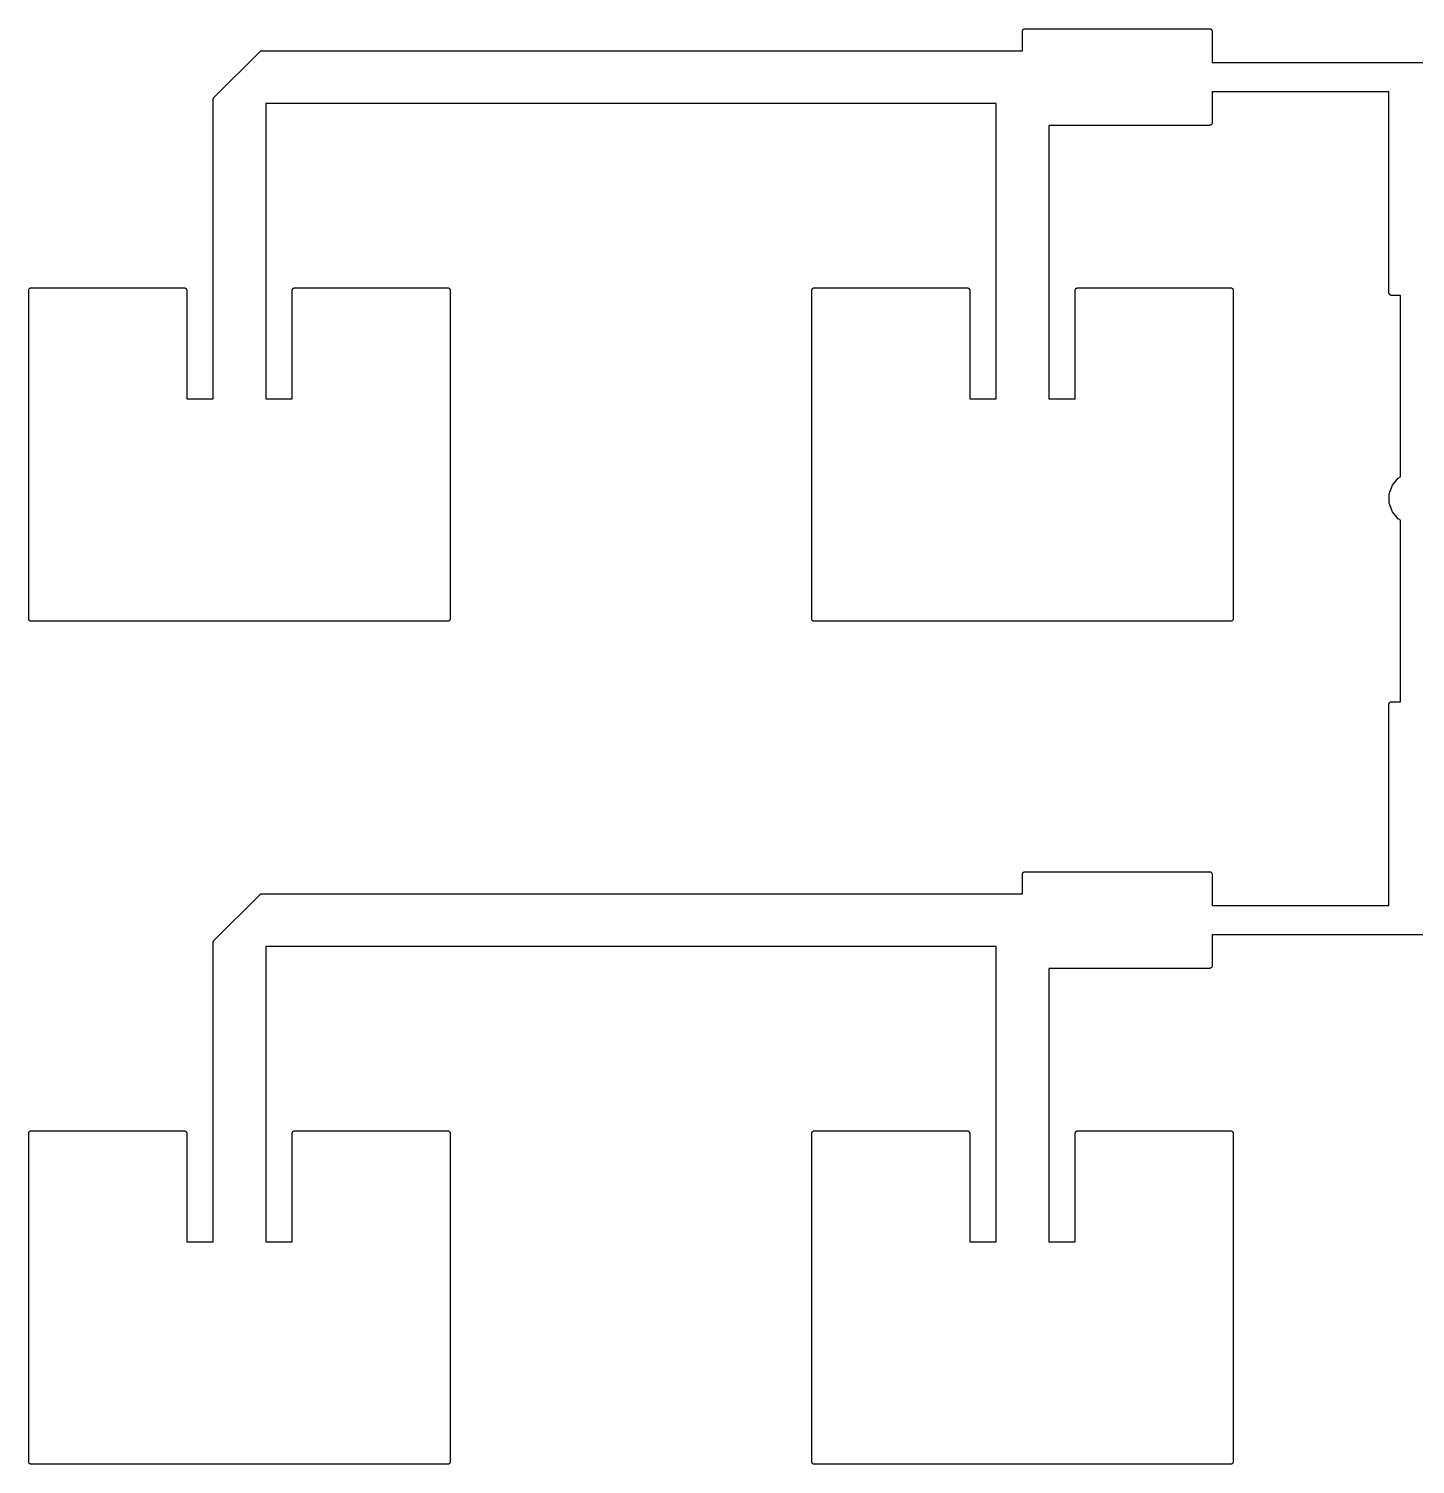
# Model space of a CAD drawing. Extents: x -13.2 to 13.2, y -9.2 to 4.5.
# Drawn here: x -13.16 to 0, y -9.16 to 4.46 of the extents above; entities that cross this region are included whole.
import ezdxf

# ---------------------------------------------------------------- set-up
doc = ezdxf.new("R2010")
doc.units = 0
doc.header["$MEASUREMENT"] = 0
doc.layers.add('BLACK', color=7, linetype='CONTINUOUS')

msp = doc.modelspace()

# ---------------------------------------------------------------- linework, layer by layer
at = {"layer": 'BLACK'}
for p, q in [((-3.7273, 4.4335), (-3.72692, 4.43565)), ((-3.7273, 4.25123), (-3.7273, 4.4335)), ((-3.72692, 4.43784), (-3.72617, 4.4399)), ((-3.72692, 4.43565), (-3.72692, 4.43784)), ((-3.72617, 4.4399), (-3.72579, 4.44205)), ((-3.72579, 4.44205), (-3.7247, 4.44394)), ((-3.7247, 4.44394), (-3.72395, 4.446)), ((-3.72395, 4.446), (-3.72254, 4.44768)), ((-3.72254, 4.44768), (-3.72145, 4.44957)), ((-3.72145, 4.44957), (-3.71978, 4.45098)), ((-3.71978, 4.45098), (-3.71837, 4.45265)), ((-3.71837, 4.45265), (-3.71648, 4.45374)), ((-3.71648, 4.45374), (-3.7148, 4.45515)), ((-3.7148, 4.45515), (-3.71274, 4.4559)), ((-3.71274, 4.4559), (-3.71085, 4.45699)), ((-3.71085, 4.45699), (-3.7087, 4.45737)), ((-3.7087, 4.45737), (-3.70664, 4.45812)), ((-3.70664, 4.45812), (-3.70445, 4.45812)), ((-3.70445, 4.45812), (-3.7023, 4.4585)), ((-3.7023, 4.4585), (-1.9528, 4.4585)), ((-1.9528, 4.4585), (-1.95064, 4.45812)), ((-1.95064, 4.45812), (-1.94846, 4.45812)), ((-1.94846, 4.45812), (-1.9464, 4.45737)), ((-1.9464, 4.45737), (-1.94425, 4.45699)), ((-1.94425, 4.45699), (-1.94236, 4.4559)), ((-1.94236, 4.4559), (-1.9403, 4.45515)), ((-1.9403, 4.45515), (-1.93862, 4.45374)), ((-1.93862, 4.45374), (-1.93673, 4.45265)), ((-1.93673, 4.45265), (-1.93532, 4.45098)), ((-1.93532, 4.45098), (-1.93365, 4.44957)), ((-1.93365, 4.44957), (-1.93256, 4.44768)), ((-1.93256, 4.44768), (-1.93115, 4.446)), ((-1.93115, 4.446), (-1.9304, 4.44394)), ((-1.9304, 4.44394), (-1.92931, 4.44205)), ((-1.92931, 4.44205), (-1.92893, 4.4399)), ((-1.92893, 4.4399), (-1.92818, 4.43784)), ((-1.92818, 4.43784), (-1.92818, 4.43565)), ((-1.92818, 4.43565), (-1.9278, 4.4335)), ((-1.9278, 4.4335), (-1.9278, 4.14023)), ((-11.4, 3.80482), (-10.9621, 4.24268)), ((-10.9621, 4.24268), (-10.9612, 4.24331)), ((-10.9612, 4.24331), (-10.9605, 4.24415)), ((-10.9605, 4.24415), (-10.9577, 4.24578)), ((-10.9577, 4.24578), (-10.955, 4.24766)), ((-10.955, 4.24766), (-10.9539, 4.24794)), ((-10.9539, 4.24794), (-10.953, 4.24849)), ((-10.953, 4.24849), (-10.9498, 4.24906)), ((-10.9498, 4.24906), (-10.9466, 4.24991)), ((-10.9466, 4.24991), (-10.9455, 4.24981)), ((-10.9455, 4.24981), (-10.9444, 4.25)), ((-10.9444, 4.25), (-3.72853, 4.25)), ((-3.72853, 4.25), (-3.72741, 4.25011)), ((-3.72741, 4.25011), (-3.7273, 4.25123)), ((-1.9278, 4.14023), (-1.92769, 4.13911)), ((-1.92769, 4.13911), (-1.92657, 4.139)), ((-1.92657, 4.139), (1.92657, 4.139)), ((-1.92769, 3.86089), (-1.9278, 3.85977)), ((-1.9278, 3.85977), (-1.9278, 3.5665)), ((-1.92657, 3.861), (-1.92769, 3.86089)), ((-0.25123, 3.861), (-1.92657, 3.861)), ((-0.25011, 3.86089), (-0.25123, 3.861)), ((-0.25, 3.85977), (-0.25011, 3.86089)), ((-0.25, 1.9528), (-0.25, 3.85977)), ((-11.4073, 3.78714), (-11.4071, 3.78823)), ((-11.4073, 0.94623), (-11.4073, 3.78714)), ((-11.4072, 3.78932), (-11.4064, 3.79248)), ((-11.4071, 3.78823), (-11.4072, 3.78932)), ((-11.4064, 3.79248), (-11.4058, 3.79569)), ((-11.4058, 3.79569), (-11.4052, 3.79665)), ((-11.4052, 3.79665), (-11.405, 3.79771)), ((-11.405, 3.79771), (-11.4031, 3.80039)), ((-11.4031, 3.80039), (-11.4015, 3.80321)), ((-11.4015, 3.80321), (-11.4006, 3.80392)), ((-11.4006, 3.80392), (-11.4, 3.80482)), ((-10.9071, 3.74989), (-10.9072, 3.74877)), ((-10.9072, 3.74877), (-10.9072, 0.94623)), ((-10.906, 3.75), (-10.9071, 3.74989)), ((-3.97843, 3.75), (-10.906, 3.75)), ((-3.97731, 3.74989), (-3.97843, 3.75)), ((-3.9772, 3.74877), (-3.97731, 3.74989)), ((-3.9772, 0.94623), (-3.9772, 3.74877)), ((-1.9464, 3.54263), (-1.94846, 3.54188)), ((-1.94425, 3.54301), (-1.9464, 3.54263)), ((-1.94236, 3.5441), (-1.94425, 3.54301)), ((-1.9403, 3.54485), (-1.94236, 3.5441)), ((-1.93862, 3.54626), (-1.9403, 3.54485)), ((-1.93673, 3.54735), (-1.93862, 3.54626)), ((-1.93532, 3.54902), (-1.93673, 3.54735)), ((-1.93365, 3.55043), (-1.93532, 3.54902)), ((-1.93256, 3.55232), (-1.93365, 3.55043)), ((-1.93115, 3.554), (-1.93256, 3.55232)), ((-1.9304, 3.55606), (-1.93115, 3.554)), ((-1.92931, 3.55795), (-1.9304, 3.55606)), ((-1.92893, 3.5601), (-1.92931, 3.55795)), ((-1.92818, 3.56216), (-1.92893, 3.5601)), ((-1.9278, 3.5665), (-1.92818, 3.56434)), ((-1.92818, 3.56434), (-1.92818, 3.56216)), ((-3.47719, 3.54139), (-3.4773, 3.54027)), ((-3.4773, 3.54027), (-3.4773, 0.94623)), ((-3.47607, 3.5415), (-3.47719, 3.54139)), ((-1.9528, 3.5415), (-3.47607, 3.5415)), ((-1.95064, 3.54188), (-1.9528, 3.5415)), ((-1.94846, 3.54188), (-1.95064, 3.54188)), ((-13.1573, 1.975), (-13.1569, 1.97715)), ((-13.1573, -1.14), (-13.1573, 1.975)), ((-13.1569, 1.97934), (-13.1562, 1.9814)), ((-13.1569, 1.97715), (-13.1569, 1.97934)), ((-13.1562, 1.9814), (-13.1558, 1.98355)), ((-13.1558, 1.98355), (-13.1547, 1.98544)), ((-13.1547, 1.98544), (-13.154, 1.9875)), ((-13.154, 1.9875), (-13.1525, 1.98918)), ((-13.1525, 1.98918), (-13.1515, 1.99107)), ((-13.1515, 1.99107), (-13.1498, 1.99248)), ((-13.1498, 1.99248), (-13.1484, 1.99415)), ((-13.1484, 1.99415), (-13.1465, 1.99524)), ((-13.1465, 1.99524), (-13.1448, 1.99665)), ((-13.1448, 1.99665), (-13.1427, 1.9974)), ((-13.1427, 1.9974), (-13.1409, 1.99849)), ((-13.1409, 1.99849), (-13.1387, 1.99887)), ((-13.1387, 1.99887), (-13.1366, 1.99962)), ((-13.1366, 1.99962), (-13.1345, 1.99962)), ((-13.1345, 1.99962), (-13.1323, 2)), ((-13.1323, 2), (-11.6823, 2)), ((-11.6823, 2), (-11.6801, 1.99962)), ((-11.6801, 1.99962), (-11.678, 1.99962)), ((-11.678, 1.99962), (-11.6759, 1.99887)), ((-11.6759, 1.99887), (-11.6737, 1.99849)), ((-11.6737, 1.99849), (-11.6719, 1.9974)), ((-11.6719, 1.9974), (-11.6698, 1.99665)), ((-11.6698, 1.99665), (-11.6681, 1.99524)), ((-11.6681, 1.99524), (-11.6662, 1.99415)), ((-11.6662, 1.99415), (-11.6648, 1.99248)), ((-11.6648, 1.99248), (-11.6631, 1.99107)), ((-11.6631, 1.99107), (-11.6621, 1.98918)), ((-11.6621, 1.98918), (-11.6606, 1.9875)), ((-11.6606, 1.9875), (-11.6599, 1.98544)), ((-11.6599, 1.98544), (-11.6588, 1.98355)), ((-11.6588, 1.98355), (-11.6584, 1.9814)), ((-11.6584, 1.9814), (-11.6577, 1.97934)), ((-11.6577, 1.97934), (-11.6577, 1.97715)), ((-11.6577, 1.97715), (-11.6573, 1.975)), ((-11.6573, 1.975), (-11.6573, 0.94623)), ((-10.6572, 1.975), (-10.6568, 1.97715)), ((-10.6572, 0.94623), (-10.6572, 1.975)), ((-10.6568, 1.97934), (-10.6561, 1.9814)), ((-10.6568, 1.97715), (-10.6568, 1.97934)), ((-10.6561, 1.9814), (-10.6557, 1.98355)), ((-10.6557, 1.98355), (-10.6546, 1.98544)), ((-10.6546, 1.98544), (-10.6539, 1.9875)), ((-10.6539, 1.9875), (-10.6524, 1.98918)), ((-10.6524, 1.98918), (-10.6514, 1.99107)), ((-10.6514, 1.99107), (-10.6497, 1.99248)), ((-10.6497, 1.99248), (-10.6483, 1.99415)), ((-10.6483, 1.99415), (-10.6464, 1.99524)), ((-10.6464, 1.99524), (-10.6447, 1.99665)), ((-10.6447, 1.99665), (-10.6426, 1.9974)), ((-10.6426, 1.9974), (-10.6408, 1.99849)), ((-10.6408, 1.99849), (-10.6386, 1.99887)), ((-10.6386, 1.99887), (-10.6365, 1.99962)), ((-10.6365, 1.99962), (-10.6344, 1.99962)), ((-10.6344, 1.99962), (-10.6322, 2)), ((-10.6322, 2), (-9.1823, 2)), ((-9.1823, 2), (-9.18014, 1.99962)), ((-9.18014, 1.99962), (-9.17796, 1.99962)), ((-9.17796, 1.99962), (-9.1759, 1.99887)), ((-9.1759, 1.99887), (-9.17375, 1.99849)), ((-9.17375, 1.99849), (-9.17186, 1.9974)), ((-9.17186, 1.9974), (-9.1698, 1.99665)), ((-9.1698, 1.99665), (-9.16812, 1.99524)), ((-9.16812, 1.99524), (-9.16623, 1.99415)), ((-9.16623, 1.99415), (-9.16482, 1.99248)), ((-9.16482, 1.99248), (-9.16315, 1.99107)), ((-9.16315, 1.99107), (-9.16206, 1.98918)), ((-9.16206, 1.98918), (-9.16065, 1.9875)), ((-9.16065, 1.9875), (-9.1599, 1.98544)), ((-9.1599, 1.98544), (-9.15881, 1.98355)), ((-9.15881, 1.98355), (-9.15843, 1.9814)), ((-9.15843, 1.9814), (-9.15768, 1.97934)), ((-9.15768, 1.97934), (-9.15768, 1.97715)), ((-9.15768, 1.97715), (-9.1573, 1.975)), ((-9.1573, 1.975), (-9.1573, -1.14)), ((-5.7272, 1.975), (-5.72682, 1.97715)), ((-5.7272, -1.14), (-5.7272, 1.975)), ((-5.72682, 1.97934), (-5.72607, 1.9814)), ((-5.72682, 1.97715), (-5.72682, 1.97934)), ((-5.72607, 1.9814), (-5.72569, 1.98355)), ((-5.72569, 1.98355), (-5.7246, 1.98544)), ((-5.7246, 1.98544), (-5.72385, 1.9875)), ((-5.72385, 1.9875), (-5.72244, 1.98918)), ((-5.72244, 1.98918), (-5.72135, 1.99107)), ((-5.72135, 1.99107), (-5.71968, 1.99248)), ((-5.71968, 1.99248), (-5.71827, 1.99415)), ((-5.71827, 1.99415), (-5.71638, 1.99524)), ((-5.71638, 1.99524), (-5.7147, 1.99665)), ((-5.7147, 1.99665), (-5.71264, 1.9974)), ((-5.71264, 1.9974), (-5.71075, 1.99849)), ((-5.71075, 1.99849), (-5.7086, 1.99887)), ((-5.7086, 1.99887), (-5.70654, 1.99962)), ((-5.70654, 1.99962), (-5.70435, 1.99962)), ((-5.70435, 1.99962), (-5.7022, 2)), ((-5.7022, 2), (-4.2522, 2)), ((-4.2522, 2), (-4.25005, 1.99962)), ((-4.25005, 1.99962), (-4.24786, 1.99962)), ((-4.24786, 1.99962), (-4.2458, 1.99887)), ((-4.2458, 1.99887), (-4.24365, 1.99849)), ((-4.24365, 1.99849), (-4.24176, 1.9974)), ((-4.24176, 1.9974), (-4.2397, 1.99665)), ((-4.2397, 1.99665), (-4.23802, 1.99524)), ((-4.23802, 1.99524), (-4.23613, 1.99415)), ((-4.23613, 1.99415), (-4.23472, 1.99248)), ((-4.23472, 1.99248), (-4.23305, 1.99107)), ((-4.23305, 1.99107), (-4.23196, 1.98918)), ((-4.23196, 1.98918), (-4.23055, 1.9875)), ((-4.23055, 1.9875), (-4.2298, 1.98544)), ((-4.2298, 1.98544), (-4.22871, 1.98355)), ((-4.22871, 1.98355), (-4.22833, 1.9814)), ((-4.22833, 1.9814), (-4.22758, 1.97934)), ((-4.22758, 1.97934), (-4.22758, 1.97715)), ((-4.22758, 1.97715), (-4.2272, 1.975)), ((-4.2272, 1.975), (-4.2272, 0.94623)), ((-3.2273, 1.975), (-3.22692, 1.97715)), ((-3.2273, 0.94623), (-3.2273, 1.975)), ((-3.22692, 1.97934), (-3.22617, 1.9814)), ((-3.22692, 1.97715), (-3.22692, 1.97934)), ((-3.22617, 1.9814), (-3.22579, 1.98355)), ((-3.22579, 1.98355), (-3.2247, 1.98544)), ((-3.2247, 1.98544), (-3.22395, 1.9875)), ((-3.22395, 1.9875), (-3.22254, 1.98918)), ((-3.22254, 1.98918), (-3.22145, 1.99107)), ((-3.22145, 1.99107), (-3.21978, 1.99248)), ((-3.21978, 1.99248), (-3.21837, 1.99415)), ((-3.21837, 1.99415), (-3.21648, 1.99524)), ((-3.21648, 1.99524), (-3.2148, 1.99665)), ((-3.2148, 1.99665), (-3.21274, 1.9974)), ((-3.21274, 1.9974), (-3.21085, 1.99849)), ((-3.21085, 1.99849), (-3.2087, 1.99887)), ((-3.2087, 1.99887), (-3.20664, 1.99962)), ((-3.20664, 1.99962), (-3.20445, 1.99962)), ((-3.20445, 1.99962), (-3.2023, 2)), ((-3.2023, 2), (-1.7522, 2)), ((-1.7522, 2), (-1.75004, 1.99962)), ((-1.75004, 1.99962), (-1.74786, 1.99962)), ((-1.74786, 1.99962), (-1.7458, 1.99887)), ((-1.7458, 1.99887), (-1.74365, 1.99849)), ((-1.74365, 1.99849), (-1.74176, 1.9974)), ((-1.74176, 1.9974), (-1.7397, 1.99665)), ((-1.7397, 1.99665), (-1.73802, 1.99524)), ((-1.73802, 1.99524), (-1.73613, 1.99415)), ((-1.73613, 1.99415), (-1.73472, 1.99248)), ((-1.73472, 1.99248), (-1.73305, 1.99107)), ((-1.73305, 1.99107), (-1.73196, 1.98918)), ((-1.73196, 1.98918), (-1.73055, 1.9875)), ((-1.73055, 1.9875), (-1.7298, 1.98544)), ((-1.7298, 1.98544), (-1.72871, 1.98355)), ((-1.72871, 1.98355), (-1.72833, 1.9814)), ((-1.72833, 1.9814), (-1.72758, 1.97934)), ((-1.72758, 1.97934), (-1.72758, 1.97715)), ((-1.72758, 1.97715), (-1.7272, 1.975)), ((-1.7272, 1.975), (-1.7272, -1.14)), ((-0.24962, 1.95064), (-0.25, 1.9528)), ((-0.24962, 1.94846), (-0.24962, 1.95064)), ((-0.248872, 1.9464), (-0.24962, 1.94846)), ((-0.248492, 1.94425), (-0.248872, 1.9464)), ((-0.247399, 1.94236), (-0.248492, 1.94425)), ((-0.246651, 1.9403), (-0.247399, 1.94236)), ((-0.245244, 1.93862), (-0.246651, 1.9403)), ((-0.244151, 1.93673), (-0.245244, 1.93862)), ((-0.242476, 1.93532), (-0.244151, 1.93673)), ((-0.24107, 1.93365), (-0.242476, 1.93532)), ((-0.239177, 1.93256), (-0.24107, 1.93365)), ((-0.2375, 1.93115), (-0.239177, 1.93256)), ((-0.235444, 1.9304), (-0.2375, 1.93115)), ((-0.233551, 1.92931), (-0.235444, 1.9304)), ((-0.231397, 1.92893), (-0.233551, 1.92931)), ((-0.229341, 1.92818), (-0.231397, 1.92893)), ((-0.227155, 1.92818), (-0.229341, 1.92818)), ((-0.225, 1.9278), (-0.227155, 1.92818)), ((-0.14023, 1.9278), (-0.225, 1.9278)), ((-0.13911, 1.92769), (-0.14023, 1.9278)), ((-0.139, 1.92657), (-0.13911, 1.92769)), ((-0.139, 0.205124), (-0.139, 1.92657)), ((-11.6573, 0.94623), (-11.6572, 0.94511)), ((-11.6572, 0.94511), (-11.6561, 0.945)), ((-11.6561, 0.945), (-11.4085, 0.945)), ((-11.4085, 0.945), (-11.4074, 0.94511)), ((-11.4074, 0.94511), (-11.4073, 0.94623)), ((-10.9072, 0.94623), (-10.9071, 0.94511)), ((-10.9071, 0.94511), (-10.906, 0.945)), ((-10.906, 0.945), (-10.6584, 0.945)), ((-10.6584, 0.945), (-10.6573, 0.94511)), ((-10.6573, 0.94511), (-10.6572, 0.94623)), ((-4.2272, 0.94623), (-4.22709, 0.94511)), ((-4.22709, 0.94511), (-4.22597, 0.945)), ((-4.22597, 0.945), (-3.97843, 0.945)), ((-3.97843, 0.945), (-3.97731, 0.94511)), ((-3.97731, 0.94511), (-3.9772, 0.94623)), ((-3.4773, 0.94623), (-3.47719, 0.94511)), ((-3.47719, 0.94511), (-3.47607, 0.945)), ((-3.47607, 0.945), (-3.22853, 0.945)), ((-3.22853, 0.945), (-3.22741, 0.94511)), ((-3.22741, 0.94511), (-3.2273, 0.94623)), ((-0.217333, 0.125477), (-0.161311, 0.192243)), ((-0.161311, 0.192243), (-0.139, 0.205124)), ((-0.247142, 0.043578), (-0.217333, 0.125477)), ((-0.247142, -0.043578), (-0.247142, 0.043578)), ((-0.217333, -0.125477), (-0.247142, -0.043578)), ((-0.161311, -0.192243), (-0.217333, -0.125477)), ((-0.139, -0.205124), (-0.161311, -0.192243)), ((-0.139, -1.92657), (-0.139, -0.205124)), ((-13.1569, -1.14216), (-13.1573, -1.14)), ((-13.1569, -1.14434), (-13.1569, -1.14216)), ((-13.1562, -1.1464), (-13.1569, -1.14434)), ((-13.1558, -1.14855), (-13.1562, -1.1464)), ((-13.1547, -1.15044), (-13.1558, -1.14855)), ((-13.154, -1.1525), (-13.1547, -1.15044)), ((-13.1525, -1.15418), (-13.154, -1.1525)), ((-13.1515, -1.15607), (-13.1525, -1.15418)), ((-13.1498, -1.15748), (-13.1515, -1.15607)), ((-13.1484, -1.15915), (-13.1498, -1.15748)), ((-13.1465, -1.16024), (-13.1484, -1.15915)), ((-13.1448, -1.16165), (-13.1465, -1.16024)), ((-13.1427, -1.1624), (-13.1448, -1.16165)), ((-13.1409, -1.16349), (-13.1427, -1.1624)), ((-13.1387, -1.16387), (-13.1409, -1.16349)), ((-13.1366, -1.16462), (-13.1387, -1.16387)), ((-13.1345, -1.16462), (-13.1366, -1.16462)), ((-13.1323, -1.165), (-13.1345, -1.16462)), ((-9.1823, -1.165), (-13.1323, -1.165)), ((-9.18014, -1.16462), (-9.1823, -1.165)), ((-9.17796, -1.16462), (-9.18014, -1.16462)), ((-9.1759, -1.16387), (-9.17796, -1.16462)), ((-9.17375, -1.16349), (-9.1759, -1.16387)), ((-9.17186, -1.1624), (-9.17375, -1.16349)), ((-9.1698, -1.16165), (-9.17186, -1.1624)), ((-9.16812, -1.16024), (-9.1698, -1.16165)), ((-9.16623, -1.15915), (-9.16812, -1.16024)), ((-9.16482, -1.15748), (-9.16623, -1.15915)), ((-9.16315, -1.15607), (-9.16482, -1.15748)), ((-9.16206, -1.15418), (-9.16315, -1.15607)), ((-9.16065, -1.1525), (-9.16206, -1.15418)), ((-9.1599, -1.15044), (-9.16065, -1.1525)), ((-9.15881, -1.14855), (-9.1599, -1.15044)), ((-9.15843, -1.1464), (-9.15881, -1.14855)), ((-9.15768, -1.14434), (-9.15843, -1.1464)), ((-9.1573, -1.14), (-9.15768, -1.14216)), ((-9.15768, -1.14216), (-9.15768, -1.14434)), ((-5.72682, -1.14216), (-5.7272, -1.14)), ((-5.72682, -1.14434), (-5.72682, -1.14216)), ((-5.72607, -1.1464), (-5.72682, -1.14434)), ((-5.72569, -1.14855), (-5.72607, -1.1464)), ((-5.7246, -1.15044), (-5.72569, -1.14855)), ((-5.72385, -1.1525), (-5.7246, -1.15044)), ((-5.72244, -1.15418), (-5.72385, -1.1525)), ((-5.72135, -1.15607), (-5.72244, -1.15418)), ((-5.71968, -1.15748), (-5.72135, -1.15607)), ((-5.71827, -1.15915), (-5.71968, -1.15748)), ((-5.71638, -1.16024), (-5.71827, -1.15915)), ((-5.7147, -1.16165), (-5.71638, -1.16024)), ((-5.71264, -1.1624), (-5.7147, -1.16165)), ((-5.71075, -1.16349), (-5.71264, -1.1624)), ((-5.7086, -1.16387), (-5.71075, -1.16349)), ((-5.70654, -1.16462), (-5.7086, -1.16387)), ((-5.70435, -1.16462), (-5.70654, -1.16462)), ((-5.7022, -1.165), (-5.70435, -1.16462)), ((-1.7522, -1.165), (-5.7022, -1.165)), ((-1.75004, -1.16462), (-1.7522, -1.165)), ((-1.74786, -1.16462), (-1.75004, -1.16462)), ((-1.7458, -1.16387), (-1.74786, -1.16462)), ((-1.74365, -1.16349), (-1.7458, -1.16387)), ((-1.74176, -1.1624), (-1.74365, -1.16349)), ((-1.7397, -1.16165), (-1.74176, -1.1624)), ((-1.73802, -1.16024), (-1.7397, -1.16165)), ((-1.73613, -1.15915), (-1.73802, -1.16024)), ((-1.73472, -1.15748), (-1.73613, -1.15915)), ((-1.73305, -1.15607), (-1.73472, -1.15748)), ((-1.73196, -1.15418), (-1.73305, -1.15607)), ((-1.73055, -1.1525), (-1.73196, -1.15418)), ((-1.7298, -1.15044), (-1.73055, -1.1525)), ((-1.72871, -1.14855), (-1.7298, -1.15044)), ((-1.72833, -1.1464), (-1.72871, -1.14855)), ((-1.72758, -1.14434), (-1.72833, -1.1464)), ((-1.7272, -1.14), (-1.72758, -1.14216)), ((-1.72758, -1.14216), (-1.72758, -1.14434)), ((-0.25, -1.9528), (-0.24962, -1.95064)), ((-0.25, -3.85977), (-0.25, -1.9528)), ((-0.24962, -1.94846), (-0.248872, -1.9464)), ((-0.24962, -1.95064), (-0.24962, -1.94846)), ((-0.248872, -1.9464), (-0.248492, -1.94425)), ((-0.248492, -1.94425), (-0.247399, -1.94236)), ((-0.247399, -1.94236), (-0.246651, -1.9403)), ((-0.246651, -1.9403), (-0.245244, -1.93862)), ((-0.245244, -1.93862), (-0.244151, -1.93673)), ((-0.244151, -1.93673), (-0.242476, -1.93532)), ((-0.242476, -1.93532), (-0.24107, -1.93365)), ((-0.24107, -1.93365), (-0.239177, -1.93256)), ((-0.239177, -1.93256), (-0.2375, -1.93115)), ((-0.2375, -1.93115), (-0.235444, -1.9304)), ((-0.235444, -1.9304), (-0.233551, -1.92931)), ((-0.233551, -1.92931), (-0.231397, -1.92893)), ((-0.231397, -1.92893), (-0.229341, -1.92818)), ((-0.229341, -1.92818), (-0.227155, -1.92818)), ((-0.227155, -1.92818), (-0.225, -1.9278)), ((-0.225, -1.9278), (-0.140229, -1.9278)), ((-0.140229, -1.9278), (-0.13911, -1.92769)), ((-0.13911, -1.92769), (-0.139, -1.92657)), ((-3.7087, -3.54263), (-3.70664, -3.54188)), ((-3.70664, -3.54188), (-3.70445, -3.54188)), ((-3.70445, -3.54188), (-3.7023, -3.5415)), ((-3.7023, -3.5415), (-1.9528, -3.5415)), ((-1.9528, -3.5415), (-1.95064, -3.54188)), ((-1.95064, -3.54188), (-1.94846, -3.54188)), ((-1.94846, -3.54188), (-1.9464, -3.54263)), ((-3.7273, -3.5665), (-3.72692, -3.56434)), ((-3.7273, -3.74877), (-3.7273, -3.5665)), ((-3.72692, -3.56216), (-3.72617, -3.5601)), ((-3.72692, -3.56434), (-3.72692, -3.56216)), ((-3.72617, -3.5601), (-3.72579, -3.55795)), ((-3.72579, -3.55795), (-3.7247, -3.55606)), ((-3.7247, -3.55606), (-3.72395, -3.554)), ((-3.72395, -3.554), (-3.72254, -3.55232)), ((-3.72254, -3.55232), (-3.72145, -3.55043)), ((-3.72145, -3.55043), (-3.71978, -3.54902)), ((-3.71978, -3.54902), (-3.71837, -3.54735)), ((-3.71837, -3.54735), (-3.71648, -3.54626)), ((-3.71648, -3.54626), (-3.7148, -3.54485)), ((-3.7148, -3.54485), (-3.71274, -3.5441)), ((-3.71274, -3.5441), (-3.71085, -3.54301)), ((-3.71085, -3.54301), (-3.7087, -3.54263)), ((-1.9464, -3.54263), (-1.94425, -3.54301)), ((-1.94425, -3.54301), (-1.94236, -3.5441)), ((-1.94236, -3.5441), (-1.9403, -3.54485)), ((-1.9403, -3.54485), (-1.93862, -3.54626)), ((-1.93862, -3.54626), (-1.93673, -3.54735)), ((-1.93673, -3.54735), (-1.93532, -3.54902)), ((-1.93532, -3.54902), (-1.93365, -3.55043)), ((-1.93365, -3.55043), (-1.93256, -3.55232)), ((-1.93256, -3.55232), (-1.93115, -3.554)), ((-1.93115, -3.554), (-1.9304, -3.55606)), ((-1.9304, -3.55606), (-1.92931, -3.55795)), ((-1.92931, -3.55795), (-1.92893, -3.5601)), ((-1.92893, -3.5601), (-1.92818, -3.56216)), ((-1.92818, -3.56216), (-1.92818, -3.56434)), ((-1.92818, -3.56434), (-1.9278, -3.5665)), ((-1.9278, -3.5665), (-1.9278, -3.85977)), ((-11.4, -4.19518), (-10.9621, -3.75732)), ((-10.9621, -3.75732), (-10.9612, -3.75669)), ((-10.9612, -3.75669), (-10.9605, -3.75585)), ((-10.9605, -3.75585), (-10.9577, -3.75422)), ((-10.9577, -3.75422), (-10.955, -3.75234)), ((-10.955, -3.75234), (-10.9539, -3.75206)), ((-10.9539, -3.75206), (-10.953, -3.75151)), ((-10.953, -3.75151), (-10.9498, -3.75094)), ((-10.9498, -3.75094), (-10.9466, -3.75009)), ((-10.9466, -3.75009), (-10.9455, -3.75019)), ((-10.9455, -3.75019), (-10.9444, -3.75)), ((-10.9444, -3.75), (-3.72853, -3.75)), ((-3.72853, -3.75), (-3.72741, -3.74989)), ((-3.72741, -3.74989), (-3.7273, -3.74877)), ((-1.9278, -3.85977), (-1.92769, -3.86089)), ((-1.92769, -3.86089), (-1.92657, -3.861)), ((-1.92657, -3.861), (-0.251229, -3.861)), ((-0.251229, -3.861), (-0.25011, -3.86089)), ((-0.25011, -3.86089), (-0.25, -3.85977)), ((-11.4073, -4.21286), (-11.4071, -4.21177)), ((-11.4073, -7.05377), (-11.4073, -4.21286)), ((-11.4072, -4.21068), (-11.4064, -4.20752)), ((-11.4071, -4.21177), (-11.4072, -4.21068)), ((-11.4064, -4.20752), (-11.4058, -4.2043)), ((-11.4058, -4.2043), (-11.4052, -4.20335)), ((-11.4052, -4.20335), (-11.405, -4.20229)), ((-11.405, -4.20229), (-11.4031, -4.19961)), ((-11.4031, -4.19961), (-11.4015, -4.19679)), ((-11.4015, -4.19679), (-11.4006, -4.19608)), ((-11.4006, -4.19608), (-11.4, -4.19518)), ((-1.92769, -4.13911), (-1.9278, -4.14023)), ((-1.9278, -4.14023), (-1.9278, -4.4335)), ((-1.92657, -4.139), (-1.92769, -4.13911)), ((1.92657, -4.139), (-1.92657, -4.139)), ((-10.9071, -4.25011), (-10.9072, -4.25123)), ((-10.9072, -4.25123), (-10.9072, -7.05377)), ((-10.906, -4.25), (-10.9071, -4.25011)), ((-3.97843, -4.25), (-10.906, -4.25)), ((-3.97731, -4.25011), (-3.97843, -4.25)), ((-3.9772, -4.25123), (-3.97731, -4.25011)), ((-3.9772, -7.05377), (-3.9772, -4.25123)), ((-3.47719, -4.45861), (-3.4773, -4.45973)), ((-3.4773, -4.45973), (-3.4773, -7.05377)), ((-3.47607, -4.4585), (-3.47719, -4.45861)), ((-1.9528, -4.4585), (-3.47607, -4.4585)), ((-1.95064, -4.45812), (-1.9528, -4.4585)), ((-1.94846, -4.45812), (-1.95064, -4.45812)), ((-1.9464, -4.45737), (-1.94846, -4.45812)), ((-1.94425, -4.45699), (-1.9464, -4.45737)), ((-1.94236, -4.4559), (-1.94425, -4.45699)), ((-1.9403, -4.45515), (-1.94236, -4.4559)), ((-1.93862, -4.45374), (-1.9403, -4.45515)), ((-1.93673, -4.45265), (-1.93862, -4.45374)), ((-1.93532, -4.45098), (-1.93673, -4.45265)), ((-1.93365, -4.44957), (-1.93532, -4.45098)), ((-1.93256, -4.44768), (-1.93365, -4.44957)), ((-1.93115, -4.446), (-1.93256, -4.44768)), ((-1.9304, -4.44394), (-1.93115, -4.446)), ((-1.92931, -4.44205), (-1.9304, -4.44394)), ((-1.92893, -4.4399), (-1.92931, -4.44205)), ((-1.92818, -4.43784), (-1.92893, -4.4399)), ((-1.9278, -4.4335), (-1.92818, -4.43565)), ((-1.92818, -4.43565), (-1.92818, -4.43784)), ((-13.1573, -6.025), (-13.1569, -6.02284)), ((-13.1573, -9.14), (-13.1573, -6.025)), ((-13.1569, -6.02066), (-13.1562, -6.0186)), ((-13.1569, -6.02284), (-13.1569, -6.02066)), ((-13.1562, -6.0186), (-13.1558, -6.01645)), ((-13.1558, -6.01645), (-13.1547, -6.01456)), ((-13.1547, -6.01456), (-13.154, -6.0125)), ((-13.154, -6.0125), (-13.1525, -6.01082)), ((-13.1525, -6.01082), (-13.1515, -6.00893)), ((-13.1515, -6.00893), (-13.1498, -6.00752)), ((-13.1498, -6.00752), (-13.1484, -6.00585)), ((-13.1484, -6.00585), (-13.1465, -6.00476)), ((-13.1465, -6.00476), (-13.1448, -6.00335)), ((-13.1448, -6.00335), (-13.1427, -6.0026)), ((-13.1427, -6.0026), (-13.1409, -6.00151)), ((-13.1409, -6.00151), (-13.1387, -6.00113)), ((-13.1387, -6.00113), (-13.1366, -6.00038)), ((-13.1366, -6.00038), (-13.1345, -6.00038)), ((-13.1345, -6.00038), (-13.1323, -6)), ((-13.1323, -6), (-11.6823, -6)), ((-11.6823, -6), (-11.6801, -6.00038)), ((-11.6801, -6.00038), (-11.678, -6.00038)), ((-11.678, -6.00038), (-11.6759, -6.00113)), ((-11.6759, -6.00113), (-11.6737, -6.00151)), ((-11.6737, -6.00151), (-11.6719, -6.0026)), ((-11.6719, -6.0026), (-11.6698, -6.00335)), ((-11.6698, -6.00335), (-11.6681, -6.00476)), ((-11.6681, -6.00476), (-11.6662, -6.00585)), ((-11.6662, -6.00585), (-11.6648, -6.00752)), ((-11.6648, -6.00752), (-11.6631, -6.00893)), ((-11.6631, -6.00893), (-11.6621, -6.01082)), ((-11.6621, -6.01082), (-11.6606, -6.0125)), ((-11.6606, -6.0125), (-11.6599, -6.01456)), ((-11.6599, -6.01456), (-11.6588, -6.01645)), ((-11.6588, -6.01645), (-11.6584, -6.0186)), ((-11.6584, -6.0186), (-11.6577, -6.02066)), ((-11.6577, -6.02066), (-11.6577, -6.02284)), ((-11.6577, -6.02284), (-11.6573, -6.025)), ((-11.6573, -6.025), (-11.6573, -7.05377)), ((-10.6572, -6.025), (-10.6568, -6.02284)), ((-10.6572, -7.05377), (-10.6572, -6.025)), ((-10.6568, -6.02066), (-10.6561, -6.0186)), ((-10.6568, -6.02284), (-10.6568, -6.02066)), ((-10.6561, -6.0186), (-10.6557, -6.01645)), ((-10.6557, -6.01645), (-10.6546, -6.01456)), ((-10.6546, -6.01456), (-10.6539, -6.0125)), ((-10.6539, -6.0125), (-10.6524, -6.01082)), ((-10.6524, -6.01082), (-10.6514, -6.00893)), ((-10.6514, -6.00893), (-10.6497, -6.00752)), ((-10.6497, -6.00752), (-10.6483, -6.00585)), ((-10.6483, -6.00585), (-10.6464, -6.00476)), ((-10.6464, -6.00476), (-10.6447, -6.00335)), ((-10.6447, -6.00335), (-10.6426, -6.0026)), ((-10.6426, -6.0026), (-10.6408, -6.00151)), ((-10.6408, -6.00151), (-10.6386, -6.00113)), ((-10.6386, -6.00113), (-10.6365, -6.00038)), ((-10.6365, -6.00038), (-10.6344, -6.00038)), ((-10.6344, -6.00038), (-10.6322, -6)), ((-10.6322, -6), (-9.1823, -6)), ((-9.1823, -6), (-9.18014, -6.00038)), ((-9.18014, -6.00038), (-9.17796, -6.00038)), ((-9.17796, -6.00038), (-9.1759, -6.00113)), ((-9.1759, -6.00113), (-9.17375, -6.00151)), ((-9.17375, -6.00151), (-9.17186, -6.0026)), ((-9.17186, -6.0026), (-9.1698, -6.00335)), ((-9.1698, -6.00335), (-9.16812, -6.00476)), ((-9.16812, -6.00476), (-9.16623, -6.00585)), ((-9.16623, -6.00585), (-9.16482, -6.00752)), ((-9.16482, -6.00752), (-9.16315, -6.00893)), ((-9.16315, -6.00893), (-9.16206, -6.01082)), ((-9.16206, -6.01082), (-9.16065, -6.0125)), ((-9.16065, -6.0125), (-9.1599, -6.01456)), ((-9.1599, -6.01456), (-9.15881, -6.01645)), ((-9.15881, -6.01645), (-9.15843, -6.0186)), ((-9.15843, -6.0186), (-9.15768, -6.02066)), ((-9.15768, -6.02066), (-9.15768, -6.02284)), ((-9.15768, -6.02284), (-9.1573, -6.025)), ((-9.1573, -6.025), (-9.1573, -9.14)), ((-5.7272, -6.025), (-5.72682, -6.02284)), ((-5.7272, -9.14), (-5.7272, -6.025)), ((-5.72682, -6.02066), (-5.72607, -6.0186)), ((-5.72682, -6.02284), (-5.72682, -6.02066)), ((-5.72607, -6.0186), (-5.72569, -6.01645)), ((-5.72569, -6.01645), (-5.7246, -6.01456)), ((-5.7246, -6.01456), (-5.72385, -6.0125)), ((-5.72385, -6.0125), (-5.72244, -6.01082)), ((-5.72244, -6.01082), (-5.72135, -6.00893)), ((-5.72135, -6.00893), (-5.71968, -6.00752)), ((-5.71968, -6.00752), (-5.71827, -6.00585)), ((-5.71827, -6.00585), (-5.71638, -6.00476)), ((-5.71638, -6.00476), (-5.7147, -6.00335)), ((-5.7147, -6.00335), (-5.71264, -6.0026)), ((-5.71264, -6.0026), (-5.71075, -6.00151)), ((-5.71075, -6.00151), (-5.7086, -6.00113)), ((-5.7086, -6.00113), (-5.70654, -6.00038)), ((-5.70654, -6.00038), (-5.70435, -6.00038)), ((-5.70435, -6.00038), (-5.7022, -6)), ((-5.7022, -6), (-4.2522, -6)), ((-4.2522, -6), (-4.25005, -6.00038)), ((-4.25005, -6.00038), (-4.24786, -6.00038)), ((-4.24786, -6.00038), (-4.2458, -6.00113)), ((-4.2458, -6.00113), (-4.24365, -6.00151)), ((-4.24365, -6.00151), (-4.24176, -6.0026)), ((-4.24176, -6.0026), (-4.2397, -6.00335)), ((-4.2397, -6.00335), (-4.23802, -6.00476)), ((-4.23802, -6.00476), (-4.23613, -6.00585)), ((-4.23613, -6.00585), (-4.23472, -6.00752)), ((-4.23472, -6.00752), (-4.23305, -6.00893)), ((-4.23305, -6.00893), (-4.23196, -6.01082)), ((-4.23196, -6.01082), (-4.23055, -6.0125)), ((-4.23055, -6.0125), (-4.2298, -6.01456)), ((-4.2298, -6.01456), (-4.22871, -6.01645)), ((-4.22871, -6.01645), (-4.22833, -6.0186)), ((-4.22833, -6.0186), (-4.22758, -6.02066)), ((-4.22758, -6.02066), (-4.22758, -6.02284)), ((-4.22758, -6.02284), (-4.2272, -6.025)), ((-4.2272, -6.025), (-4.2272, -7.05377)), ((-3.2273, -6.025), (-3.22692, -6.02284)), ((-3.2273, -7.05377), (-3.2273, -6.025)), ((-3.22692, -6.02066), (-3.22617, -6.0186)), ((-3.22692, -6.02284), (-3.22692, -6.02066)), ((-3.22617, -6.0186), (-3.22579, -6.01645)), ((-3.22579, -6.01645), (-3.2247, -6.01456)), ((-3.2247, -6.01456), (-3.22395, -6.0125)), ((-3.22395, -6.0125), (-3.22254, -6.01082)), ((-3.22254, -6.01082), (-3.22145, -6.00893)), ((-3.22145, -6.00893), (-3.21978, -6.00752)), ((-3.21978, -6.00752), (-3.21837, -6.00585)), ((-3.21837, -6.00585), (-3.21648, -6.00476)), ((-3.21648, -6.00476), (-3.2148, -6.00335)), ((-3.2148, -6.00335), (-3.21274, -6.0026)), ((-3.21274, -6.0026), (-3.21085, -6.00151)), ((-3.21085, -6.00151), (-3.2087, -6.00113)), ((-3.2087, -6.00113), (-3.20664, -6.00038)), ((-3.20664, -6.00038), (-3.20445, -6.00038)), ((-3.20445, -6.00038), (-3.2023, -6)), ((-3.2023, -6), (-1.7522, -6)), ((-1.7522, -6), (-1.75004, -6.00038)), ((-1.75004, -6.00038), (-1.74786, -6.00038)), ((-1.74786, -6.00038), (-1.7458, -6.00113)), ((-1.7458, -6.00113), (-1.74365, -6.00151)), ((-1.74365, -6.00151), (-1.74176, -6.0026)), ((-1.74176, -6.0026), (-1.7397, -6.00335)), ((-1.7397, -6.00335), (-1.73802, -6.00476)), ((-1.73802, -6.00476), (-1.73613, -6.00585)), ((-1.73613, -6.00585), (-1.73472, -6.00752)), ((-1.73472, -6.00752), (-1.73305, -6.00893)), ((-1.73305, -6.00893), (-1.73196, -6.01082)), ((-1.73196, -6.01082), (-1.73055, -6.0125)), ((-1.73055, -6.0125), (-1.7298, -6.01456)), ((-1.7298, -6.01456), (-1.72871, -6.01645)), ((-1.72871, -6.01645), (-1.72833, -6.0186)), ((-1.72833, -6.0186), (-1.72758, -6.02066)), ((-1.72758, -6.02066), (-1.72758, -6.02284)), ((-1.72758, -6.02284), (-1.7272, -6.025)), ((-1.7272, -6.025), (-1.7272, -9.14)), ((-11.6573, -7.05377), (-11.6572, -7.05489)), ((-11.6572, -7.05489), (-11.6561, -7.055)), ((-11.6561, -7.055), (-11.4085, -7.055)), ((-11.4085, -7.055), (-11.4074, -7.05489)), ((-11.4074, -7.05489), (-11.4073, -7.05377)), ((-10.9072, -7.05377), (-10.9071, -7.05489)), ((-10.9071, -7.05489), (-10.906, -7.055)), ((-10.906, -7.055), (-10.6584, -7.055)), ((-10.6584, -7.055), (-10.6573, -7.05489)), ((-10.6573, -7.05489), (-10.6572, -7.05377)), ((-4.2272, -7.05377), (-4.22709, -7.05489)), ((-4.22709, -7.05489), (-4.22597, -7.055)), ((-4.22597, -7.055), (-3.97843, -7.055)), ((-3.97843, -7.055), (-3.97731, -7.05489)), ((-3.97731, -7.05489), (-3.9772, -7.05377)), ((-3.4773, -7.05377), (-3.47719, -7.05489)), ((-3.47719, -7.05489), (-3.47607, -7.055)), ((-3.47607, -7.055), (-3.22853, -7.055)), ((-3.22853, -7.055), (-3.22741, -7.05489)), ((-3.22741, -7.05489), (-3.2273, -7.05377)), ((-13.1569, -9.14215), (-13.1573, -9.14)), ((-13.1569, -9.14434), (-13.1569, -9.14215)), ((-13.1562, -9.1464), (-13.1569, -9.14434)), ((-13.1558, -9.14855), (-13.1562, -9.1464)), ((-13.1547, -9.15044), (-13.1558, -9.14855)), ((-13.154, -9.1525), (-13.1547, -9.15044)), ((-13.1525, -9.15418), (-13.154, -9.1525)), ((-13.1515, -9.15607), (-13.1525, -9.15418)), ((-13.1498, -9.15748), (-13.1515, -9.15607)), ((-13.1484, -9.15915), (-13.1498, -9.15748)), ((-13.1465, -9.16024), (-13.1484, -9.15915)), ((-13.1448, -9.16165), (-13.1465, -9.16024)), ((-13.1427, -9.1624), (-13.1448, -9.16165)), ((-13.1409, -9.16349), (-13.1427, -9.1624)), ((-13.1387, -9.16387), (-13.1409, -9.16349)), ((-13.1366, -9.16462), (-13.1387, -9.16387)), ((-13.1345, -9.16462), (-13.1366, -9.16462)), ((-13.1323, -9.165), (-13.1345, -9.16462)), ((-9.1823, -9.165), (-13.1323, -9.165)), ((-9.18014, -9.16462), (-9.1823, -9.165)), ((-9.17796, -9.16462), (-9.18014, -9.16462)), ((-9.1759, -9.16387), (-9.17796, -9.16462)), ((-9.17375, -9.16349), (-9.1759, -9.16387)), ((-9.17186, -9.1624), (-9.17375, -9.16349)), ((-9.1698, -9.16165), (-9.17186, -9.1624)), ((-9.16812, -9.16024), (-9.1698, -9.16165)), ((-9.16623, -9.15915), (-9.16812, -9.16024)), ((-9.16482, -9.15748), (-9.16623, -9.15915)), ((-9.16315, -9.15607), (-9.16482, -9.15748)), ((-9.16206, -9.15418), (-9.16315, -9.15607)), ((-9.16065, -9.1525), (-9.16206, -9.15418)), ((-9.1599, -9.15044), (-9.16065, -9.1525)), ((-9.15881, -9.14855), (-9.1599, -9.15044)), ((-9.15843, -9.1464), (-9.15881, -9.14855)), ((-9.15768, -9.14434), (-9.15843, -9.1464)), ((-9.1573, -9.14), (-9.15768, -9.14215)), ((-9.15768, -9.14215), (-9.15768, -9.14434)), ((-5.72682, -9.14215), (-5.7272, -9.14)), ((-5.72682, -9.14434), (-5.72682, -9.14215)), ((-5.72607, -9.1464), (-5.72682, -9.14434)), ((-5.72569, -9.14855), (-5.72607, -9.1464)), ((-5.7246, -9.15044), (-5.72569, -9.14855)), ((-5.72385, -9.1525), (-5.7246, -9.15044)), ((-5.72244, -9.15418), (-5.72385, -9.1525)), ((-5.72135, -9.15607), (-5.72244, -9.15418)), ((-5.71968, -9.15748), (-5.72135, -9.15607)), ((-5.71827, -9.15915), (-5.71968, -9.15748)), ((-5.71638, -9.16024), (-5.71827, -9.15915)), ((-5.7147, -9.16165), (-5.71638, -9.16024)), ((-5.71264, -9.1624), (-5.7147, -9.16165)), ((-5.71075, -9.16349), (-5.71264, -9.1624)), ((-5.7086, -9.16387), (-5.71075, -9.16349)), ((-5.70654, -9.16462), (-5.7086, -9.16387)), ((-5.70435, -9.16462), (-5.70654, -9.16462)), ((-5.7022, -9.165), (-5.70435, -9.16462)), ((-1.7522, -9.165), (-5.7022, -9.165)), ((-1.75004, -9.16462), (-1.7522, -9.165)), ((-1.74786, -9.16462), (-1.75004, -9.16462)), ((-1.7458, -9.16387), (-1.74786, -9.16462)), ((-1.74365, -9.16349), (-1.7458, -9.16387)), ((-1.74176, -9.1624), (-1.74365, -9.16349)), ((-1.7397, -9.16165), (-1.74176, -9.1624)), ((-1.73802, -9.16024), (-1.7397, -9.16165)), ((-1.73613, -9.15915), (-1.73802, -9.16024)), ((-1.73472, -9.15748), (-1.73613, -9.15915)), ((-1.73305, -9.15607), (-1.73472, -9.15748)), ((-1.73196, -9.15418), (-1.73305, -9.15607)), ((-1.73055, -9.1525), (-1.73196, -9.15418)), ((-1.7298, -9.15044), (-1.73055, -9.1525)), ((-1.72871, -9.14855), (-1.7298, -9.15044)), ((-1.72833, -9.1464), (-1.72871, -9.14855)), ((-1.72758, -9.14434), (-1.72833, -9.1464)), ((-1.7272, -9.14), (-1.72758, -9.14215)), ((-1.72758, -9.14215), (-1.72758, -9.14434))]:
    msp.add_line(p, q, dxfattribs=at)

doc.saveas('drawing.dxf')
